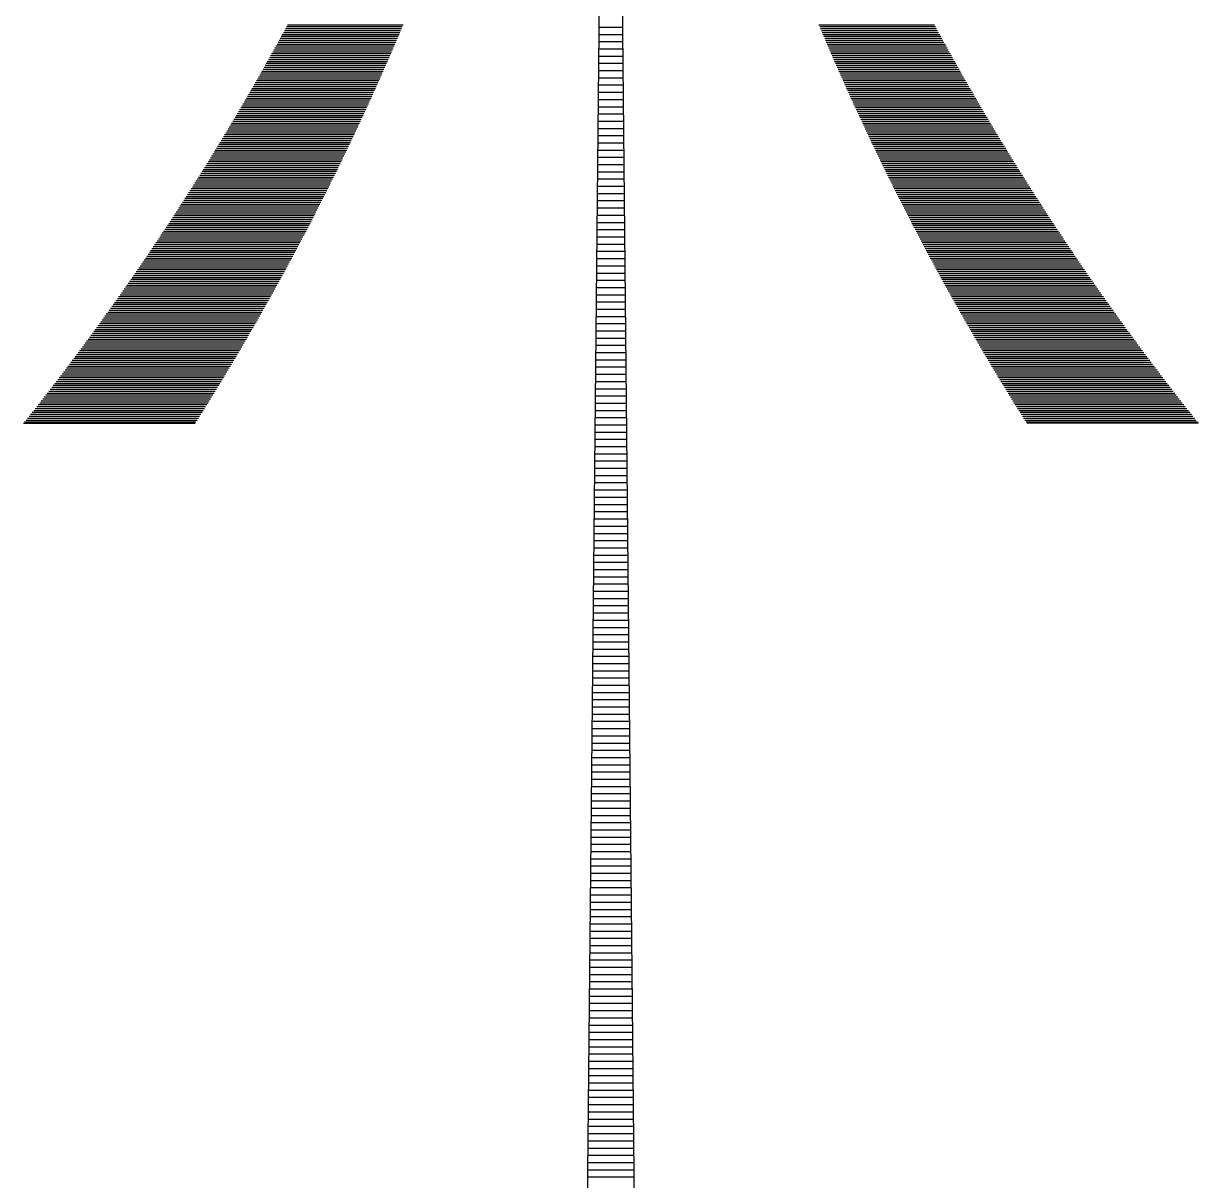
# Model space of a CAD drawing. Extents: x 155532 to 155646, y 598913 to 599004.
# Drawn here: x 155588.579 to 155590.103, y 598997.01 to 598998.51 of the extents above; entities that cross this region are included whole.
import ezdxf

# ---------------------------------------------------------------- set-up
doc = ezdxf.new("R2010")
doc.units = 0
doc.header["$LTSCALE"] = 0.25
doc.layers.get('0').update_dxf_attribs({"linetype": 'CONTINUOUS'})
doc.layers.add('C1680', color=7, linetype='CONTINUOUS')
doc.layers.add('M1202', color=7, linetype='CONTINUOUS')

# ---------------------------------------------------------------- blocks, each defined once
blk = doc.blocks.new('*X14')
at = {"color": 0}
for p, q in [((-17.792, -140.125), (-16.294, -140.125)), ((-17.782, -140.15), (-16.28, -140.15)), ((-17.771, -140.175), (-16.267, -140.175)), ((-17.761, -140.2), (-16.253, -140.2)), ((-17.75, -140.225), (-16.24, -140.225)), ((-17.74, -140.25), (-16.226, -140.25)), ((-17.729, -140.275), (-16.212, -140.275)), ((-17.718, -140.3), (-16.198, -140.3)), ((-17.708, -140.325), (-16.185, -140.325)), ((-17.697, -140.35), (-16.171, -140.35)), ((-17.686, -140.375), (-16.157, -140.375)), ((-17.676, -140.4), (-16.143, -140.4)), ((-17.665, -140.425), (-16.129, -140.425)), ((-17.654, -140.45), (-16.116, -140.45)), ((-17.643, -140.475), (-16.102, -140.475)), ((-17.632, -140.5), (-16.088, -140.5)), ((-17.622, -140.525), (-16.074, -140.525)), ((-17.611, -140.55), (-16.06, -140.55)), ((-17.6, -140.575), (-16.046, -140.575)), ((-17.589, -140.6), (-16.032, -140.6)), ((-17.578, -140.625), (-16.018, -140.625)), ((-17.567, -140.65), (-16.004, -140.65)), ((-17.556, -140.675), (-15.989, -140.675)), ((-17.545, -140.7), (-15.975, -140.7)), ((-17.534, -140.725), (-15.961, -140.725)), ((-17.523, -140.75), (-15.947, -140.75)), ((-17.512, -140.775), (-15.933, -140.775)), ((-17.501, -140.8), (-15.918, -140.8)), ((-17.489, -140.825), (-15.904, -140.825)), ((-17.478, -140.85), (-15.89, -140.85)), ((-17.467, -140.875), (-15.875, -140.875)), ((-17.456, -140.9), (-15.861, -140.9)), ((-17.445, -140.925), (-15.847, -140.925)), ((-17.433, -140.95), (-15.832, -140.95)), ((-17.422, -140.975), (-15.818, -140.975)), ((-17.411, -141), (-15.803, -141)), ((-17.399, -141.025), (-15.789, -141.025)), ((-17.388, -141.05), (-15.774, -141.05)), ((-17.377, -141.075), (-15.76, -141.075)), ((-17.365, -141.1), (-15.745, -141.1)), ((-17.354, -141.125), (-15.731, -141.125)), ((-17.343, -141.15), (-15.716, -141.15)), ((-17.331, -141.175), (-15.701, -141.175)), ((-17.32, -141.2), (-15.687, -141.2)), ((-17.308, -141.225), (-15.672, -141.225)), ((-17.296, -141.25), (-15.657, -141.25)), ((-17.285, -141.275), (-15.642, -141.275)), ((-17.273, -141.3), (-15.627, -141.3)), ((-17.262, -141.325), (-15.613, -141.325)), ((-17.25, -141.35), (-15.598, -141.35)), ((-17.238, -141.375), (-15.583, -141.375)), ((-17.227, -141.4), (-15.568, -141.4)), ((-17.215, -141.425), (-15.553, -141.425)), ((-17.203, -141.45), (-15.538, -141.45)), ((-17.192, -141.475), (-15.523, -141.475)), ((-17.18, -141.5), (-15.508, -141.5)), ((-17.168, -141.525), (-15.493, -141.525)), ((-17.156, -141.55), (-15.478, -141.55)), ((-17.144, -141.575), (-15.463, -141.575)), ((-17.132, -141.6), (-15.448, -141.6)), ((-17.121, -141.625), (-15.432, -141.625)), ((-17.109, -141.65), (-15.417, -141.65)), ((-17.097, -141.675), (-15.402, -141.675)), ((-17.085, -141.7), (-15.387, -141.7)), ((-17.073, -141.725), (-15.371, -141.725)), ((-17.061, -141.75), (-15.356, -141.75)), ((-17.049, -141.775), (-15.341, -141.775)), ((-17.037, -141.8), (-15.325, -141.8)), ((-17.024, -141.825), (-15.31, -141.825)), ((-17.012, -141.85), (-15.295, -141.85)), ((-17, -141.875), (-15.279, -141.875)), ((-16.988, -141.9), (-15.264, -141.9)), ((-16.976, -141.925), (-15.248, -141.925)), ((-16.964, -141.95), (-15.232, -141.95)), ((-16.951, -141.975), (-15.217, -141.975)), ((-16.939, -142), (-15.201, -142)), ((-16.927, -142.025), (-15.186, -142.025)), ((-16.915, -142.05), (-15.17, -142.05)), ((-16.902, -142.075), (-15.154, -142.075)), ((-16.89, -142.1), (-15.139, -142.1)), ((-16.877, -142.125), (-15.123, -142.125)), ((-16.865, -142.15), (-15.107, -142.15)), ((-16.853, -142.175), (-15.091, -142.175)), ((-16.84, -142.2), (-15.075, -142.2)), ((-16.828, -142.225), (-15.059, -142.225)), ((-16.815, -142.25), (-15.044, -142.25)), ((-16.803, -142.275), (-15.028, -142.275)), ((-16.79, -142.3), (-15.012, -142.3)), ((-16.777, -142.325), (-14.996, -142.325)), ((-16.765, -142.35), (-14.98, -142.35)), ((-16.752, -142.375), (-14.964, -142.375)), ((-16.739, -142.4), (-14.947, -142.4)), ((-16.727, -142.425), (-14.931, -142.425)), ((-16.714, -142.45), (-14.915, -142.45)), ((-16.701, -142.475), (-14.899, -142.475)), ((-16.689, -142.5), (-14.883, -142.5)), ((-16.676, -142.525), (-14.867, -142.525)), ((-16.663, -142.55), (-14.85, -142.55)), ((-16.65, -142.575), (-14.834, -142.575)), ((-16.637, -142.6), (-14.818, -142.6)), ((-16.624, -142.625), (-14.801, -142.625)), ((-16.611, -142.65), (-14.785, -142.65)), ((-16.598, -142.675), (-14.769, -142.675)), ((-16.586, -142.7), (-14.752, -142.7)), ((-16.573, -142.725), (-14.736, -142.725)), ((-16.56, -142.75), (-14.719, -142.75)), ((-16.546, -142.775), (-14.703, -142.775)), ((-16.533, -142.8), (-14.686, -142.8)), ((-16.52, -142.825), (-14.669, -142.825)), ((-16.507, -142.85), (-14.653, -142.85)), ((-16.494, -142.875), (-14.636, -142.875)), ((-16.481, -142.9), (-14.619, -142.9)), ((-16.468, -142.925), (-14.603, -142.925)), ((-16.454, -142.95), (-14.586, -142.95)), ((-16.441, -142.975), (-14.569, -142.975)), ((-16.428, -143), (-14.552, -143)), ((-16.415, -143.025), (-14.535, -143.025)), ((-16.401, -143.05), (-14.519, -143.05)), ((-16.388, -143.075), (-14.502, -143.075)), ((-16.375, -143.1), (-14.485, -143.1)), ((-16.361, -143.125), (-14.468, -143.125)), ((-16.348, -143.15), (-14.451, -143.15)), ((-16.334, -143.175), (-14.434, -143.175)), ((-16.321, -143.2), (-14.417, -143.2)), ((-16.307, -143.225), (-14.4, -143.225)), ((-16.294, -143.25), (-14.382, -143.25)), ((-16.28, -143.275), (-14.365, -143.275)), ((-16.267, -143.3), (-14.348, -143.3)), ((-16.253, -143.325), (-14.331, -143.325)), ((-16.239, -143.35), (-14.314, -143.35)), ((-16.226, -143.375), (-14.296, -143.375)), ((-16.212, -143.4), (-14.279, -143.4)), ((-16.198, -143.425), (-14.262, -143.425)), ((-16.184, -143.45), (-14.244, -143.45)), ((-16.171, -143.475), (-14.227, -143.475)), ((-16.157, -143.5), (-14.209, -143.5)), ((-16.143, -143.525), (-14.192, -143.525)), ((-16.129, -143.55), (-14.174, -143.55)), ((-16.115, -143.575), (-14.157, -143.575)), ((-16.101, -143.6), (-14.139, -143.6)), ((-16.087, -143.625), (-14.122, -143.625)), ((-16.073, -143.65), (-14.104, -143.65)), ((-16.059, -143.675), (-14.086, -143.675)), ((-16.045, -143.7), (-14.069, -143.7)), ((-16.031, -143.725), (-14.051, -143.725)), ((-16.017, -143.75), (-14.033, -143.75)), ((-16.003, -143.775), (-14.015, -143.775)), ((-15.989, -143.8), (-13.997, -143.8)), ((-15.975, -143.825), (-13.979, -143.825)), ((-15.961, -143.85), (-13.962, -143.85)), ((-15.947, -143.875), (-13.944, -143.875)), ((-15.932, -143.9), (-13.926, -143.9)), ((-15.918, -143.925), (-13.908, -143.925)), ((-15.904, -143.95), (-13.89, -143.95)), ((-15.889, -143.975), (-13.871, -143.975)), ((-15.875, -144), (-13.853, -144)), ((-15.861, -144.025), (-13.835, -144.025)), ((-15.846, -144.05), (-13.817, -144.05)), ((-15.832, -144.075), (-13.799, -144.075)), ((-15.817, -144.1), (-13.781, -144.1)), ((-15.803, -144.125), (-13.762, -144.125)), ((-15.788, -144.15), (-13.744, -144.15)), ((-15.774, -144.175), (-13.726, -144.175)), ((-15.759, -144.2), (-13.707, -144.2)), ((-15.745, -144.225), (-13.689, -144.225)), ((-15.73, -144.25), (-13.67, -144.25)), ((-15.715, -144.275), (-13.652, -144.275)), ((-15.701, -144.3), (-13.633, -144.3)), ((-15.686, -144.325), (-13.615, -144.325)), ((-15.671, -144.35), (-13.596, -144.35)), ((-15.657, -144.375), (-13.578, -144.375)), ((-15.642, -144.4), (-13.559, -144.4)), ((-15.627, -144.425), (-13.54, -144.425)), ((-15.612, -144.45), (-13.521, -144.45)), ((-15.597, -144.475), (-13.503, -144.475)), ((-15.582, -144.5), (-13.484, -144.5)), ((-15.567, -144.525), (-13.465, -144.525)), ((-15.553, -144.55), (-13.446, -144.55)), ((-15.538, -144.575), (-13.427, -144.575)), ((-15.523, -144.6), (-13.408, -144.6)), ((-15.507, -144.625), (-13.389, -144.625)), ((-15.492, -144.65), (-13.37, -144.65)), ((-15.477, -144.675), (-13.351, -144.675)), ((-15.462, -144.7), (-13.332, -144.7)), ((-15.447, -144.725), (-13.313, -144.725)), ((-15.432, -144.75), (-13.294, -144.75)), ((-15.417, -144.775), (-13.275, -144.775)), ((-15.401, -144.8), (-13.256, -144.8)), ((-15.386, -144.825), (-13.236, -144.825)), ((-15.371, -144.85), (-13.217, -144.85)), ((-15.355, -144.875), (-13.198, -144.875)), ((-15.34, -144.9), (-13.178, -144.9)), ((-15.325, -144.925), (-13.159, -144.925)), ((-15.309, -144.95), (-13.139, -144.95)), ((-15.294, -144.975), (-13.12, -144.975)), ((-15.278, -145), (-13.1, -145)), ((-15.263, -145.025), (-13.081, -145.025)), ((-15.247, -145.05), (-13.061, -145.05)), ((-15.232, -145.075), (-13.042, -145.075)), ((-15.216, -145.1), (-13.022, -145.1)), ((-15.201, -145.125), (-13.002, -145.125)), ((-15.185, -145.15), (-12.983, -145.15)), ((-15.169, -145.175), (-12.963, -145.175)), ((-15.154, -145.2), (-12.943, -145.2)), ((-15.138, -145.225), (-12.923, -145.225)), ((-15.122, -145.25), (-12.903, -145.25)), ((-15.106, -145.275), (-12.883, -145.275))]:
    blk.add_line(p, q, dxfattribs=at)
blk = doc.blocks.new('*X15')
at = {"color": 0}
for p, q in [((-24.711, -140.175), (-23.206, -140.175)), ((-24.697, -140.15), (-23.196, -140.15)), ((-24.684, -140.125), (-23.185, -140.125)), ((-24.793, -140.325), (-23.27, -140.325)), ((-24.779, -140.3), (-23.259, -140.3)), ((-24.765, -140.275), (-23.249, -140.275)), ((-24.752, -140.25), (-23.238, -140.25)), ((-24.738, -140.225), (-23.227, -140.225)), ((-24.724, -140.2), (-23.217, -140.2)), ((-24.876, -140.475), (-23.334, -140.475)), ((-24.862, -140.45), (-23.324, -140.45)), ((-24.848, -140.425), (-23.313, -140.425)), ((-24.834, -140.4), (-23.302, -140.4)), ((-24.82, -140.375), (-23.291, -140.375)), ((-24.807, -140.35), (-23.281, -140.35)), ((-24.96, -140.625), (-23.4, -140.625)), ((-24.946, -140.6), (-23.389, -140.6)), ((-24.932, -140.575), (-23.378, -140.575)), ((-24.918, -140.55), (-23.367, -140.55)), ((-24.904, -140.525), (-23.356, -140.525)), ((-24.89, -140.5), (-23.345, -140.5)), ((-25.045, -140.775), (-23.466, -140.775)), ((-25.031, -140.75), (-23.455, -140.75)), ((-25.016, -140.725), (-23.444, -140.725)), ((-25.002, -140.7), (-23.433, -140.7)), ((-24.988, -140.675), (-23.422, -140.675)), ((-24.974, -140.65), (-23.411, -140.65)), ((-25.131, -140.925), (-23.533, -140.925)), ((-25.116, -140.9), (-23.522, -140.9)), ((-25.102, -140.875), (-23.511, -140.875)), ((-25.088, -140.85), (-23.499, -140.85)), ((-25.073, -140.825), (-23.488, -140.825)), ((-25.059, -140.8), (-23.477, -140.8)), ((-25.218, -141.075), (-23.601, -141.075)), ((-25.203, -141.05), (-23.589, -141.05)), ((-25.189, -141.025), (-23.578, -141.025)), ((-25.174, -141), (-23.567, -141)), ((-25.16, -140.975), (-23.555, -140.975)), ((-25.145, -140.95), (-23.544, -140.95)), ((-25.32, -141.25), (-23.681, -141.25)), ((-25.306, -141.225), (-23.67, -141.225)), ((-25.291, -141.2), (-23.658, -141.2)), ((-25.276, -141.175), (-23.647, -141.175)), ((-25.262, -141.15), (-23.635, -141.15)), ((-25.247, -141.125), (-23.624, -141.125)), ((-25.232, -141.1), (-23.612, -141.1)), ((-25.41, -141.4), (-23.751, -141.4)), ((-25.395, -141.375), (-23.739, -141.375)), ((-25.38, -141.35), (-23.727, -141.35)), ((-25.365, -141.325), (-23.716, -141.325)), ((-25.35, -141.3), (-23.704, -141.3)), ((-25.335, -141.275), (-23.693, -141.275)), ((-25.5, -141.55), (-23.821, -141.55)), ((-25.485, -141.525), (-23.81, -141.525)), ((-25.47, -141.5), (-23.798, -141.5)), ((-25.455, -141.475), (-23.786, -141.475)), ((-25.44, -141.45), (-23.774, -141.45)), ((-25.425, -141.425), (-23.763, -141.425)), ((-25.591, -141.7), (-23.893, -141.7)), ((-25.576, -141.675), (-23.881, -141.675)), ((-25.56, -141.65), (-23.869, -141.65)), ((-25.545, -141.625), (-23.857, -141.625)), ((-25.53, -141.6), (-23.845, -141.6)), ((-25.515, -141.575), (-23.833, -141.575)), ((-25.683, -141.85), (-23.965, -141.85)), ((-25.668, -141.825), (-23.953, -141.825)), ((-25.652, -141.8), (-23.941, -141.8)), ((-25.637, -141.775), (-23.929, -141.775)), ((-25.622, -141.75), (-23.917, -141.75)), ((-25.606, -141.725), (-23.905, -141.725)), ((-25.776, -142), (-24.038, -142)), ((-25.761, -141.975), (-24.026, -141.975)), ((-25.745, -141.95), (-24.014, -141.95)), ((-25.73, -141.925), (-24.002, -141.925)), ((-25.714, -141.9), (-23.99, -141.9)), ((-25.699, -141.875), (-23.977, -141.875)), ((-25.871, -142.15), (-24.113, -142.15)), ((-25.855, -142.125), (-24.1, -142.125)), ((-25.839, -142.1), (-24.088, -142.1)), ((-25.823, -142.075), (-24.075, -142.075)), ((-25.808, -142.05), (-24.063, -142.05)), ((-25.792, -142.025), (-24.051, -142.025)), ((-25.966, -142.3), (-24.188, -142.3)), ((-25.95, -142.275), (-24.175, -142.275)), ((-25.934, -142.25), (-24.162, -142.25)), ((-25.918, -142.225), (-24.15, -142.225)), ((-25.902, -142.2), (-24.137, -142.2)), ((-25.886, -142.175), (-24.125, -142.175)), ((-26.062, -142.45), (-24.264, -142.45)), ((-26.046, -142.425), (-24.251, -142.425)), ((-26.03, -142.4), (-24.238, -142.4)), ((-26.014, -142.375), (-24.225, -142.375)), ((-25.998, -142.35), (-24.213, -142.35)), ((-25.982, -142.325), (-24.2, -142.325)), ((-26.16, -142.6), (-24.34, -142.6)), ((-26.144, -142.575), (-24.327, -142.575)), ((-26.127, -142.55), (-24.315, -142.55)), ((-26.111, -142.525), (-24.302, -142.525)), ((-26.095, -142.5), (-24.289, -142.5)), ((-26.079, -142.475), (-24.276, -142.475)), ((-26.275, -142.775), (-24.431, -142.775)), ((-26.258, -142.75), (-24.418, -142.75)), ((-26.242, -142.725), (-24.405, -142.725)), ((-26.225, -142.7), (-24.392, -142.7)), ((-26.209, -142.675), (-24.379, -142.675)), ((-26.193, -142.65), (-24.366, -142.65)), ((-26.176, -142.625), (-24.353, -142.625)), ((-26.375, -142.925), (-24.51, -142.925)), ((-26.358, -142.9), (-24.497, -142.9)), ((-26.341, -142.875), (-24.484, -142.875)), ((-26.325, -142.85), (-24.47, -142.85)), ((-26.308, -142.825), (-24.457, -142.825)), ((-26.292, -142.8), (-24.444, -142.8)), ((-26.476, -143.075), (-24.59, -143.075)), ((-26.459, -143.05), (-24.576, -143.05)), ((-26.442, -143.025), (-24.563, -143.025)), ((-26.425, -143), (-24.55, -143)), ((-26.408, -142.975), (-24.536, -142.975)), ((-26.392, -142.95), (-24.523, -142.95)), ((-26.578, -143.225), (-24.67, -143.225)), ((-26.561, -143.2), (-24.657, -143.2)), ((-26.544, -143.175), (-24.643, -143.175)), ((-26.527, -143.15), (-24.63, -143.15)), ((-26.51, -143.125), (-24.616, -143.125)), ((-26.493, -143.1), (-24.603, -143.1)), ((-26.681, -143.375), (-24.752, -143.375)), ((-26.664, -143.35), (-24.738, -143.35)), ((-26.647, -143.325), (-24.725, -143.325)), ((-26.63, -143.3), (-24.711, -143.3)), ((-26.612, -143.275), (-24.697, -143.275)), ((-26.595, -143.25), (-24.684, -143.25)), ((-26.786, -143.525), (-24.835, -143.525)), ((-26.768, -143.5), (-24.821, -143.5)), ((-26.751, -143.475), (-24.807, -143.475)), ((-26.733, -143.45), (-24.793, -143.45)), ((-26.716, -143.425), (-24.779, -143.425)), ((-26.699, -143.4), (-24.766, -143.4)), ((-26.891, -143.675), (-24.918, -143.675)), ((-26.874, -143.65), (-24.904, -143.65)), ((-26.856, -143.625), (-24.89, -143.625)), ((-26.838, -143.6), (-24.876, -143.6)), ((-26.821, -143.575), (-24.862, -143.575)), ((-26.803, -143.55), (-24.848, -143.55)), ((-26.998, -143.825), (-25.003, -143.825)), ((-26.98, -143.8), (-24.988, -143.8)), ((-26.962, -143.775), (-24.974, -143.775)), ((-26.945, -143.75), (-24.96, -143.75)), ((-26.927, -143.725), (-24.946, -143.725)), ((-26.909, -143.7), (-24.932, -143.7)), ((-27.106, -143.975), (-25.088, -143.975)), ((-27.088, -143.95), (-25.074, -143.95)), ((-27.07, -143.925), (-25.06, -143.925)), ((-27.052, -143.9), (-25.045, -143.9)), ((-27.034, -143.875), (-25.031, -143.875)), ((-27.016, -143.85), (-25.017, -143.85)), ((-27.215, -144.125), (-25.175, -144.125)), ((-27.197, -144.1), (-25.16, -144.1)), ((-27.179, -144.075), (-25.146, -144.075)), ((-27.161, -144.05), (-25.131, -144.05)), ((-27.142, -144.025), (-25.117, -144.025)), ((-27.124, -144), (-25.102, -144)), ((-27.326, -144.275), (-25.262, -144.275)), ((-27.307, -144.25), (-25.247, -144.25)), ((-27.289, -144.225), (-25.233, -144.225)), ((-27.27, -144.2), (-25.218, -144.2)), ((-27.252, -144.175), (-25.204, -144.175)), ((-27.234, -144.15), (-25.189, -144.15)), ((-27.456, -144.45), (-25.365, -144.45)), ((-27.437, -144.425), (-25.351, -144.425)), ((-27.419, -144.4), (-25.336, -144.4)), ((-27.4, -144.375), (-25.321, -144.375)), ((-27.381, -144.35), (-25.306, -144.35)), ((-27.363, -144.325), (-25.291, -144.325)), ((-27.344, -144.3), (-25.277, -144.3)), ((-27.569, -144.6), (-25.455, -144.6)), ((-27.55, -144.575), (-25.44, -144.575)), ((-27.531, -144.55), (-25.425, -144.55)), ((-27.512, -144.525), (-25.41, -144.525)), ((-27.494, -144.5), (-25.395, -144.5)), ((-27.475, -144.475), (-25.38, -144.475)), ((-27.684, -144.75), (-25.546, -144.75)), ((-27.664, -144.725), (-25.531, -144.725)), ((-27.645, -144.7), (-25.515, -144.7)), ((-27.626, -144.675), (-25.5, -144.675)), ((-27.607, -144.65), (-25.485, -144.65)), ((-27.588, -144.625), (-25.47, -144.625)), ((-27.799, -144.9), (-25.637, -144.9)), ((-27.78, -144.875), (-25.622, -144.875)), ((-27.761, -144.85), (-25.607, -144.85)), ((-27.741, -144.825), (-25.591, -144.825)), ((-27.722, -144.8), (-25.576, -144.8)), ((-27.703, -144.775), (-25.561, -144.775)), ((-27.916, -145.05), (-25.73, -145.05)), ((-27.897, -145.025), (-25.715, -145.025)), ((-27.877, -145), (-25.699, -145)), ((-27.858, -144.975), (-25.684, -144.975)), ((-27.838, -144.95), (-25.668, -144.95)), ((-27.819, -144.925), (-25.653, -144.925)), ((-28.035, -145.2), (-25.824, -145.2)), ((-28.015, -145.175), (-25.808, -145.175)), ((-27.995, -145.15), (-25.793, -145.15)), ((-27.975, -145.125), (-25.777, -145.125)), ((-27.955, -145.1), (-25.761, -145.1)), ((-27.936, -145.075), (-25.746, -145.075)), ((-28.094, -145.275), (-25.871, -145.275)), ((-28.074, -145.25), (-25.855, -145.25)), ((-28.054, -145.225), (-25.84, -145.225))]:
    blk.add_line(p, q, dxfattribs=at)
blk = doc.blocks.new('*X16')
at = {"color": 0}
for p, q in [((-20.641, -140.156), (-20.336, -140.156)), ((-20.642, -140.25), (-20.335, -140.25)), ((-20.644, -140.438), (-20.333, -140.438)), ((-20.643, -140.344), (-20.334, -140.344)), ((-20.646, -140.625), (-20.332, -140.625)), ((-20.645, -140.531), (-20.332, -140.531)), ((-20.647, -140.719), (-20.331, -140.719)), ((-20.649, -140.906), (-20.329, -140.906)), ((-20.648, -140.812), (-20.33, -140.812)), ((-20.65, -141), (-20.328, -141)), ((-20.65, -141.094), (-20.327, -141.094)), ((-20.651, -141.188), (-20.326, -141.188)), ((-20.653, -141.375), (-20.324, -141.375)), ((-20.652, -141.281), (-20.325, -141.281)), ((-20.654, -141.469), (-20.323, -141.469)), ((-20.656, -141.656), (-20.321, -141.656)), ((-20.655, -141.562), (-20.322, -141.562)), ((-20.658, -141.844), (-20.319, -141.844)), ((-20.657, -141.75), (-20.32, -141.75)), ((-20.659, -141.938), (-20.318, -141.938)), ((-20.661, -142.125), (-20.317, -142.125)), ((-20.66, -142.031), (-20.318, -142.031)), ((-20.663, -142.312), (-20.315, -142.312)), ((-20.662, -142.219), (-20.316, -142.219)), ((-20.664, -142.406), (-20.314, -142.406)), ((-20.665, -142.5), (-20.313, -142.5)), ((-20.665, -142.594), (-20.312, -142.594)), ((-20.666, -142.688), (-20.311, -142.688)), ((-20.668, -142.875), (-20.309, -142.875)), ((-20.667, -142.781), (-20.31, -142.781)), ((-20.67, -143.062), (-20.307, -143.062)), ((-20.669, -142.969), (-20.308, -142.969)), ((-20.671, -143.156), (-20.306, -143.156)), ((-20.673, -143.344), (-20.304, -143.344)), ((-20.672, -143.25), (-20.305, -143.25)), ((-20.675, -143.531), (-20.303, -143.531)), ((-20.674, -143.438), (-20.303, -143.438)), ((-20.676, -143.625), (-20.302, -143.625)), ((-20.678, -143.812), (-20.3, -143.812)), ((-20.677, -143.719), (-20.301, -143.719)), ((-20.679, -143.906), (-20.299, -143.906)), ((-20.68, -144.094), (-20.297, -144.094)), ((-20.679, -144), (-20.298, -144)), ((-20.682, -144.281), (-20.295, -144.281)), ((-20.681, -144.188), (-20.296, -144.188)), ((-20.683, -144.375), (-20.294, -144.375)), ((-20.685, -144.562), (-20.292, -144.562)), ((-20.684, -144.469), (-20.293, -144.469)), ((-20.687, -144.75), (-20.29, -144.75)), ((-20.686, -144.656), (-20.291, -144.656)), ((-20.688, -144.844), (-20.289, -144.844)), ((-20.69, -145.031), (-20.288, -145.031)), ((-20.689, -144.938), (-20.289, -144.938)), ((-20.691, -145.125), (-20.287, -145.125)), ((-20.693, -145.312), (-20.285, -145.312)), ((-20.692, -145.219), (-20.286, -145.219)), ((-20.694, -145.406), (-20.284, -145.406)), ((-20.694, -145.5), (-20.283, -145.5)), ((-20.695, -145.594), (-20.282, -145.594)), ((-20.697, -145.781), (-20.28, -145.781)), ((-20.696, -145.688), (-20.281, -145.688)), ((-20.699, -145.969), (-20.278, -145.969)), ((-20.698, -145.875), (-20.279, -145.875)), ((-20.7, -146.062), (-20.277, -146.062)), ((-20.702, -146.25), (-20.275, -146.25)), ((-20.701, -146.156), (-20.276, -146.156)), ((-20.703, -146.344), (-20.274, -146.344)), ((-20.705, -146.531), (-20.273, -146.531)), ((-20.704, -146.438), (-20.274, -146.438)), ((-20.707, -146.719), (-20.271, -146.719)), ((-20.706, -146.625), (-20.272, -146.625)), ((-20.708, -146.812), (-20.27, -146.812)), ((-20.709, -147), (-20.268, -147)), ((-20.708, -146.906), (-20.269, -146.906)), ((-20.711, -147.188), (-20.266, -147.188)), ((-20.71, -147.094), (-20.267, -147.094)), ((-20.712, -147.281), (-20.265, -147.281)), ((-20.714, -147.469), (-20.263, -147.469)), ((-20.713, -147.375), (-20.264, -147.375)), ((-20.715, -147.562), (-20.262, -147.562)), ((-20.717, -147.75), (-20.26, -147.75)), ((-20.716, -147.656), (-20.261, -147.656)), ((-20.719, -147.938), (-20.259, -147.938)), ((-20.718, -147.844), (-20.26, -147.844)), ((-20.72, -148.031), (-20.258, -148.031)), ((-20.722, -148.219), (-20.256, -148.219)), ((-20.721, -148.125), (-20.257, -148.125)), ((-20.723, -148.312), (-20.255, -148.312)), ((-20.723, -148.406), (-20.254, -148.406)), ((-20.724, -148.5), (-20.253, -148.5)), ((-20.726, -148.688), (-20.251, -148.688)), ((-20.725, -148.594), (-20.252, -148.594)), ((-20.727, -148.781), (-20.25, -148.781)), ((-20.729, -148.969), (-20.248, -148.969)), ((-20.728, -148.875), (-20.249, -148.875)), ((-20.731, -149.156), (-20.246, -149.156)), ((-20.73, -149.062), (-20.247, -149.062)), ((-20.732, -149.25), (-20.245, -149.25)), ((-20.734, -149.438), (-20.244, -149.438)), ((-20.733, -149.344), (-20.245, -149.344)), ((-20.736, -149.625), (-20.242, -149.625)), ((-20.735, -149.531), (-20.243, -149.531)), ((-20.737, -149.719), (-20.241, -149.719)), ((-20.738, -149.812), (-20.24, -149.812)), ((-20.738, -149.906), (-20.239, -149.906)), ((-20.739, -150), (-20.238, -150)), ((-20.741, -150.188), (-20.236, -150.188)), ((-20.74, -150.094), (-20.237, -150.094)), ((-20.743, -150.375), (-20.234, -150.375)), ((-20.742, -150.281), (-20.235, -150.281)), ((-20.744, -150.469), (-20.233, -150.469)), ((-20.746, -150.656), (-20.231, -150.656)), ((-20.745, -150.562), (-20.232, -150.562)), ((-20.748, -150.844), (-20.23, -150.844)), ((-20.747, -150.75), (-20.23, -150.75)), ((-20.749, -150.938), (-20.229, -150.938)), ((-20.751, -151.125), (-20.227, -151.125)), ((-20.75, -151.031), (-20.228, -151.031)), ((-20.752, -151.219), (-20.226, -151.219)), ((-20.753, -151.406), (-20.224, -151.406)), ((-20.752, -151.312), (-20.225, -151.312)), ((-20.755, -151.594), (-20.222, -151.594)), ((-20.754, -151.5), (-20.223, -151.5)), ((-20.756, -151.688), (-20.221, -151.688)), ((-20.758, -151.875), (-20.219, -151.875)), ((-20.757, -151.781), (-20.22, -151.781)), ((-20.76, -152.062), (-20.217, -152.062)), ((-20.759, -151.969), (-20.218, -151.969)), ((-20.761, -152.156), (-20.216, -152.156)), ((-20.763, -152.344), (-20.215, -152.344)), ((-20.762, -152.25), (-20.216, -152.25)), ((-20.764, -152.438), (-20.214, -152.438)), ((-20.766, -152.625), (-20.212, -152.625)), ((-20.765, -152.531), (-20.213, -152.531)), ((-20.767, -152.719), (-20.211, -152.719)), ((-20.767, -152.812), (-20.21, -152.812)), ((-20.768, -152.906), (-20.209, -152.906)), ((-20.77, -153.094), (-20.207, -153.094)), ((-20.769, -153), (-20.208, -153)), ((-20.772, -153.281), (-20.205, -153.281)), ((-20.771, -153.188), (-20.206, -153.188)), ((-20.773, -153.375), (-20.204, -153.375)), ((-20.775, -153.562), (-20.202, -153.562)), ((-20.774, -153.469), (-20.203, -153.469)), ((-20.776, -153.656), (-20.201, -153.656)), ((-20.778, -153.844), (-20.2, -153.844)), ((-20.777, -153.75), (-20.201, -153.75)), ((-20.78, -154.031), (-20.198, -154.031)), ((-20.779, -153.938), (-20.199, -153.938)), ((-20.781, -154.125), (-20.197, -154.125)), ((-20.782, -154.312), (-20.195, -154.312)), ((-20.781, -154.219), (-20.196, -154.219)), ((-20.784, -154.5), (-20.193, -154.5)), ((-20.783, -154.406), (-20.194, -154.406)), ((-20.785, -154.594), (-20.192, -154.594)), ((-20.787, -154.781), (-20.19, -154.781)), ((-20.786, -154.688), (-20.191, -154.688)), ((-20.788, -154.875), (-20.189, -154.875)), ((-20.79, -155.062), (-20.187, -155.062)), ((-20.789, -154.969), (-20.188, -154.969))]:
    blk.add_line(p, q, dxfattribs=at)
blk = doc.blocks.new('ZAFON2')
at = {"layer": 'C1680'}
for p, q in [((-21.489, -225.071), (-20.491, -125.125)), ((-19.489, -225.071), (-20.486, -125.125)), ((-28.108, -145.292), (-25.882, -145.292)), ((-12.87, -145.292), (-15.096, -145.292))]:
    blk.add_line(p, q, dxfattribs=at)
for name in ['*X15', '*X16', '*X14']:
    blk.add_blockref(name, (0, 0), dxfattribs=at)

msp = doc.modelspace()

# ---------------------------------------------------------------- block references
at = {"layer": 'M1202', "xscale": 0.1, "yscale": 0.1, "zscale": 0.1}
msp.add_blockref('ZAFON2', (155591.39, 599012.5211), dxfattribs=at)

doc.saveas('drawing.dxf')
